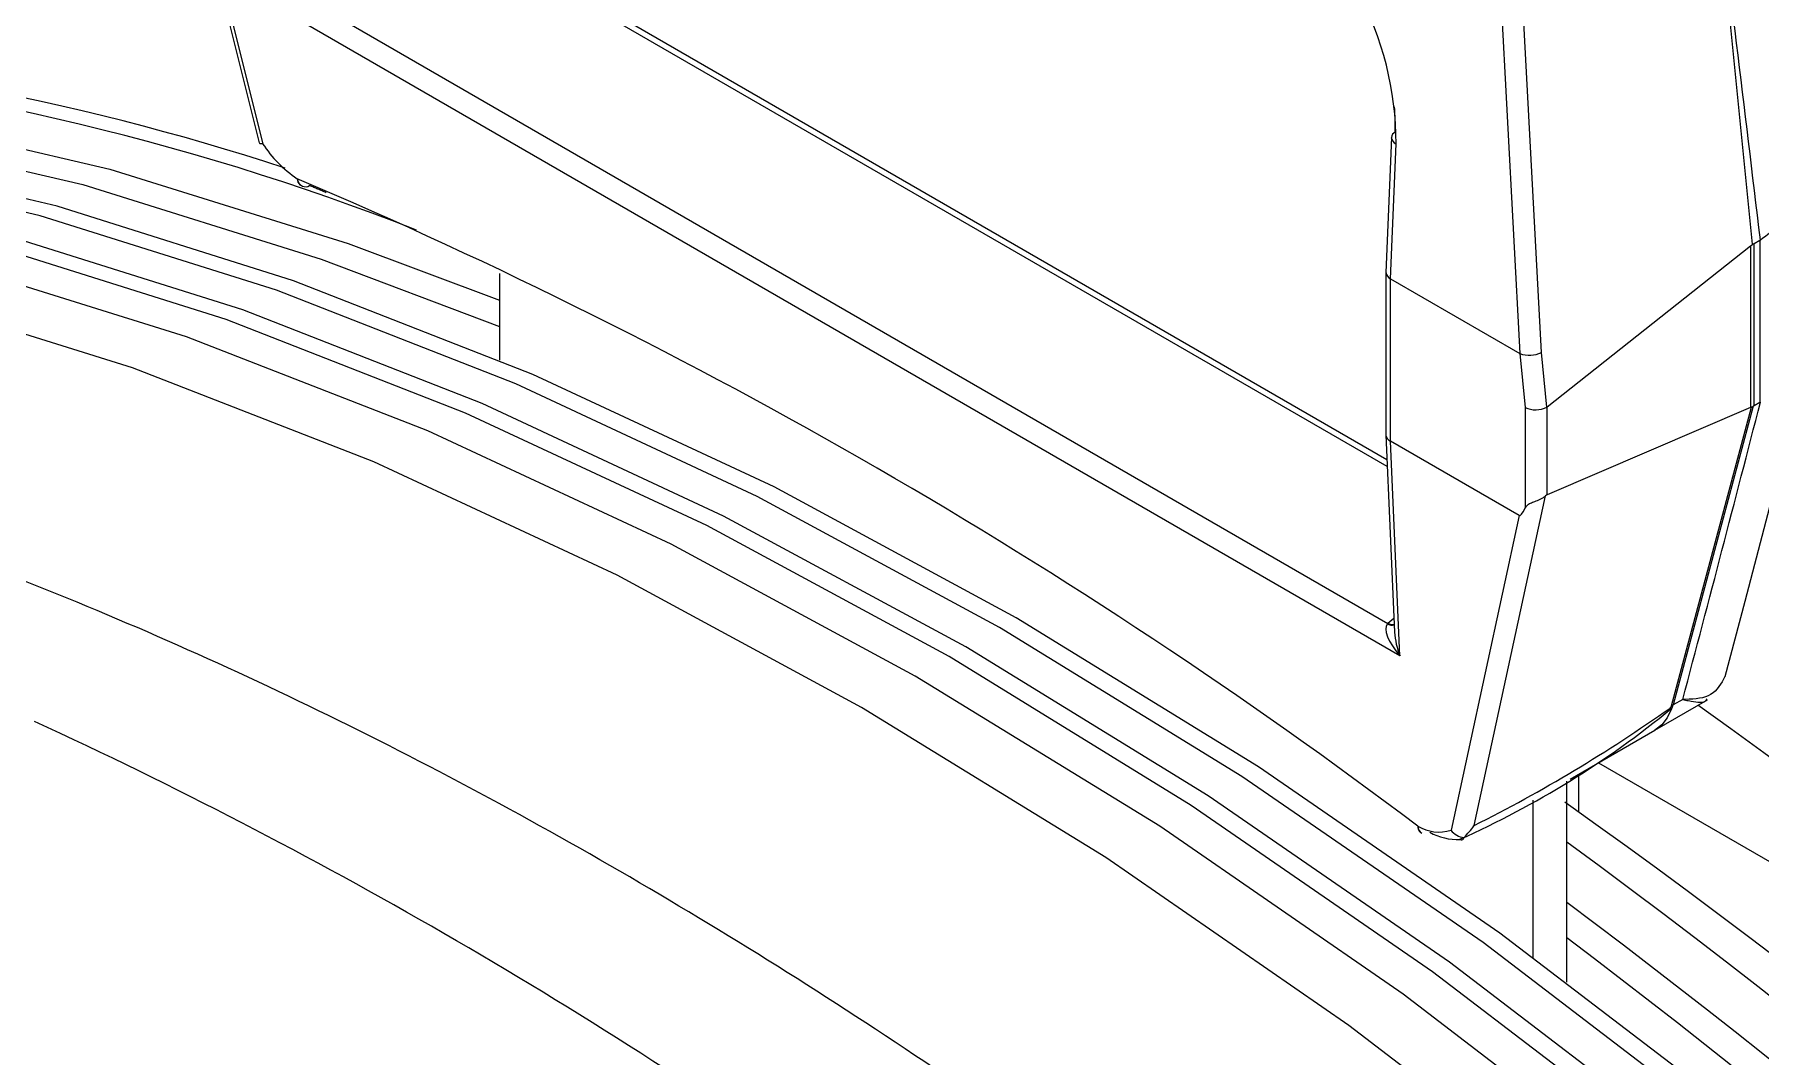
# Model space of a CAD drawing. Extents: x 8 to 113, y 2 to 87.
# Drawn here: x 77.935 to 79.021, y 70.479 to 71.122 of the extents above; entities that cross this region are included whole.
import ezdxf

# ---------------------------------------------------------------- set-up
doc = ezdxf.new("R2010")
doc.units = 0
doc.header["$MEASUREMENT"] = 0
doc.layers.add('OBJECT', color=7, linetype='CONTINUOUS')

msp = doc.modelspace()

# ---------------------------------------------------------------- linework, layer by layer
at = {"layer": 'OBJECT', "linetype": 'Continuous', "lineweight": 15}
for p, q in [((78.0071, 71.3301), (78.0761, 71.054)), ((78.0133, 71.3136), (78.0784, 71.0534)), ((78.85, 71.2841), (78.8694, 70.9215)), ((78.8831, 70.9221), (78.8637, 71.2845)), ((78.9906, 71.2402), (79.0157, 70.9902)), ((78.786, 70.8504), (78.2137, 71.1807)), ((78.7858, 70.8546), (78.2194, 71.1816)), ((78.794, 70.7314), (78.1014, 71.1312)), ((78.1219, 71.1354), (78.7864, 70.7518)), ((78.7886, 71.0574), (78.7851, 70.9725)), ((78.7881, 70.9684), (78.7915, 71.0534)), ((78.8867, 70.888), (79.0146, 70.9892)), ((79.0146, 70.9892), (79.0146, 70.8875)), ((79.0168, 70.9907), (79.0205, 70.9928)), ((79.0168, 70.8887), (79.0168, 70.9907)), ((79.0205, 70.9928), (79.0208, 70.993)), ((79.0205, 70.9928), (79.0205, 70.8908)), ((78.2273, 70.9719), (78.2273, 70.9173)), ((78.7851, 70.9724), (78.7851, 70.8705)), ((78.7881, 70.9684), (78.8694, 70.9215)), ((78.7881, 70.8663), (78.7881, 70.9684)), ((78.8694, 70.9215), (78.8694, 70.9215)), ((78.8694, 70.9215), (78.8728, 70.8875)), ((78.8865, 70.8878), (78.8831, 70.9221)), ((78.8728, 70.8875), (78.8728, 70.8242)), ((78.8865, 70.8878), (78.8867, 70.888)), ((78.8867, 70.8327), (78.8867, 70.888)), ((79.0146, 70.8875), (78.8867, 70.8327)), ((78.9648, 70.6999), (79.0151, 70.8878)), ((79.0163, 70.8883), (78.9659, 70.7006)), ((79.0151, 70.8878), (79.0146, 70.8875)), ((79.0168, 70.8887), (79.0163, 70.8883)), ((79.0205, 70.8908), (79.0168, 70.8887)), ((79.0208, 70.891), (79.0205, 70.8908)), ((78.7851, 70.8704), (78.7906, 70.7463)), ((78.869, 70.8196), (78.7881, 70.8663)), ((78.7881, 70.8663), (78.7881, 70.8663)), ((78.794, 70.7314), (78.7881, 70.8663)), ((78.8406, 70.6247), (78.8856, 70.832)), ((78.869, 70.8196), (78.8261, 70.6218)), ((78.7902, 70.7549), (78.7864, 70.7518)), ((78.9544, 70.6846), (78.9875, 70.7037)), ((78.9719, 70.704), (78.9659, 70.7006)), ((78.901, 70.6538), (78.9544, 70.6846)), ((78.919, 70.6642), (79.1439, 70.5343)), ((78.899, 70.5261), (78.899, 70.6526)), ((78.9063, 70.6569), (78.9063, 70.6336)), ((78.8778, 70.5418), (78.8778, 70.6407))]:
    msp.add_line(p, q, dxfattribs=at)
at = {"layer": 'OBJECT', "linetype": 'Continuous', "lineweight": 15, "flags": 128}
for points in [[(77.2826, 71.0816), (77.4139, 71.0983), (77.5501, 71.1023), (77.6906, 71.0934), (77.8348, 71.0718), (77.9822, 71.0375), (78.1321, 70.9907), (78.2273, 70.955)], [(77.2656, 71.0718), (77.3969, 71.0885), (77.5331, 71.0925), (77.6736, 71.0836), (77.8178, 71.062), (77.9652, 71.0277), (78.1151, 70.9809), (78.2273, 70.9384)], [(79.8405, 69.556), (79.7099, 69.7224), (79.5746, 69.8818), (79.435, 70.0334), (79.2918, 70.1768), (79.1456, 70.3112), (78.9969, 70.4361), (78.8463, 70.5511), (78.6945, 70.6556), (78.542, 70.7492), (78.3896, 70.8316), (78.2377, 70.9024), (78.0871, 70.9613), (77.9384, 71.008), (77.7922, 71.0425), (77.649, 71.0645), (77.5094, 71.074), (77.3741, 71.0709), (77.2435, 71.0552)], [(79.851, 69.5621), (79.7205, 69.7285), (79.5851, 69.8879), (79.4456, 70.0395), (79.3024, 70.1828), (79.1561, 70.3172), (79.0074, 70.4422), (78.8568, 70.5571), (78.705, 70.6616), (78.5525, 70.7553), (78.4001, 70.8377), (78.2483, 70.9084), (78.0977, 70.9673), (77.949, 71.0141), (77.8027, 71.0486), (77.6595, 71.0706), (77.52, 71.0801), (77.3846, 71.0769), (77.2541, 71.0613)], [(79.8193, 69.5437), (79.6887, 69.7102), (79.5534, 69.8695), (79.4138, 70.0212), (79.2706, 70.1645), (79.1244, 70.2989), (78.9756, 70.4239), (78.8251, 70.5388), (78.6732, 70.6433), (78.5208, 70.737), (78.3683, 70.8193), (78.2165, 70.8901), (78.0659, 70.949), (77.9172, 70.9958), (77.771, 71.0303), (77.6278, 71.0523), (77.4882, 71.0617), (77.3529, 71.0586), (77.2223, 71.0429)], [(79.8087, 69.5377), (79.6782, 69.7041), (79.5428, 69.8635), (79.4033, 70.0151), (79.2601, 70.1584), (79.1138, 70.2928), (78.9651, 70.4178), (78.8145, 70.5327), (78.6627, 70.6372), (78.5103, 70.7309), (78.3578, 70.8133), (78.206, 70.884), (78.0554, 70.9429), (77.9067, 70.9897), (77.7604, 71.0242), (77.6172, 71.0462), (77.4777, 71.0557), (77.3423, 71.0525), (77.2118, 71.0368)], [(79.7972, 69.5125), (79.6659, 69.6809), (79.5297, 69.842), (79.3892, 69.9954), (79.245, 70.1403), (79.0976, 70.2762), (78.9477, 70.4025), (78.7959, 70.5186), (78.6428, 70.6242), (78.489, 70.7186), (78.3353, 70.8016), (78.1822, 70.8729), (78.0304, 70.932), (77.8805, 70.9788), (77.7331, 71.0131), (77.5889, 71.0347), (77.4484, 71.0436), (77.3122, 71.0396), (77.1809, 71.0229)], [(79.7633, 69.493), (79.632, 69.6613), (79.4958, 69.8224), (79.3553, 69.9758), (79.211, 70.1207), (79.0636, 70.2566), (78.9137, 70.3829), (78.7619, 70.499), (78.6088, 70.6046), (78.4551, 70.699), (78.3014, 70.7821), (78.1483, 70.8533), (77.9965, 70.9124), (77.8466, 70.9592), (77.6992, 70.9935), (77.5549, 71.0151), (77.4144, 71.024), (77.2782, 71.02), (77.147, 71.0033)], [(78.9986, 70.7184), (79.0112, 70.7657), (79.0554, 70.935)], [(78.9648, 70.6981), (78.9622, 70.6925), (78.9587, 70.688), (78.9544, 70.6846), (78.9544, 70.6846)]]:
    msp.add_lwpolyline(points, dxfattribs=at)
at = {"layer": 'OBJECT', "linetype": 'Continuous', "lineweight": 15}
for centre, radius, start, end in [((78.5931, 71.0542), 0.1984, 359.7556, 57.0723), ((77.6039, 69.552), 1.5643, 71.802, 102.7908), ((77.5887, 69.502), 1.6079, 68.6106, 102.3673), ((78.7928, 71.0569), 0.00424, 116.3426, 173.2668), ((78.1431, 71.0958), 0.0774, 213.177, 236.2395), ((78.7932, 71.0577), 0.00467, 183.4998, 248.2641), ((76.7876, 67.9436), 3.3552, 53.0337, 66.9717), ((78.1045, 71.031), 0.00438, 174.212, 232.5201), ((78.106, 71.032), 0.00587, 185.2575, 243.6898), ((78.1072, 71.036), 0.01, 237.5368, 247.562), ((78.1052, 71.0317), 0.00531, 249.5844, 299.6882), ((78.7899, 70.9728), 0.00473, 182.9287, 247.6717), ((78.8755, 70.9383), 0.0179, 250.0951, 295.0099), ((78.8793, 70.9025), 0.0164, 246.3512, 296.0689), ((78.79, 70.8708), 0.00491, 183.9536, 246.3354), ((78.8886, 70.8286), 0.00455, 114.5323, 130.8206), ((78.7941, 70.7436), 0.0113, 133.3869, 135.6221), ((78.7891, 70.7569), 0.00619, 240.2738, 281.9212), ((78.7896, 70.7578), 0.00673, 241.8543, 277.2394), ((78.8371, 70.7491), 0.0466, 183.4112, 202.3267), ((78.5925, 71.152), 0.5869, 294.0529, 309.3575), ((78.4117, 71.4804), 0.9572, 296.6217, 305.2356), ((78.9611, 70.7013), 0.00391, 315.4716, 339.5726), ((78.9739, 70.7166), 0.0206, 240.9802, 243.5791), ((78.9541, 70.7211), 0.0237, 296.8434, 299.9826), ((78.9579, 70.703), 0.00846, 324.6392, 343.0446), ((76.2243, 66.8296), 4.7523, 34.8508, 54.5369), ((76.6129, 67.8208), 3.1592, 54.7402, 65.2652), ((76.2212, 66.8614), 4.63, 35.6754, 54.6838), ((78.8089, 70.6236), 0.00372, 167.8023, 227.3884), ((78.8185, 70.6456), 0.025, 238.0495, 287.7145), ((78.8105, 70.6244), 0.00521, 180.7071, 238.165), ((78.8123, 70.6289), 0.01, 233.5361, 242.6131), ((78.8301, 70.6511), 0.0352, 240.4234, 272.7582), ((78.8357, 70.6294), 0.0123, 218.4978, 263.5839), ((76.0576, 66.7196), 4.8209, 34.8332, 53.8858), ((75.9952, 66.6875), 4.8533, 36.4543, 53.2505), ((75.9698, 66.6706), 4.8643, 36.463, 52.9736)]:
    msp.add_arc(centre, radius, start, end, dxfattribs=at)
for centre, major_axis, ratio, start_param, end_param in [((77.9062, 66.6656), (-1.5893, 16.547), 0.094708, 4.96788, 4.983392), ((78.7027, 71.1115), (-0.0574, 0.1112), 0.603746, 3.959299, 4.106767), ((78.932, 71.8383), (-0.0762, 0.8519), 0.108827, 3.212847, 3.225936), ((78.932, 71.8377), (-0.0807, 0.8484), 0.104683, 3.176312, 3.189403), ((77.4895, 69.7931), (1.7697, 5.6286), 0.198355, 4.936908, 4.970599), ((78.9035, 70.9504), (0.0344, 0.1308), 0.060229, 3.125134, 3.425803), ((78.8011, 70.7359), (-0.0149, 0.0157), 0.380974, 0.013228, 1.496887)]:
    msp.add_ellipse(centre, major_axis=major_axis, ratio=ratio, start_param=start_param, end_param=end_param, dxfattribs=at)
for points, knots in [([(78.0784, 71.0534), (78.0783, 71.0534), (78.078, 71.0534), (78.0771, 71.0533), (78.0762, 71.0535), (78.0762, 71.0539), (78.0763, 71.054)], [0, 0, 0, 0, 0.024856, 0.292648, 0.805236, 1, 1, 1, 1]), ([(79.0208, 70.993), (79.0292, 70.9993), (79.046, 71.0118), (79.0566, 71.0312), (79.0544, 71.0428), (79.0537, 71.0467)], [0, 0, 0, 0, 0.396021, 0.792037, 1, 1, 1, 1]), ([(79.4492, 69.5919), (79.391, 69.6605), (79.2743, 69.7983), (79.0888, 69.99), (78.896, 70.1695), (78.6991, 70.3317), (78.5009, 70.4752), (78.3017, 70.6), (78.1002, 70.7067), (77.9005, 70.7925), (77.7055, 70.8568), (77.5162, 70.8995), (77.33, 70.9229), (77.211, 70.9199), (77.1512, 70.9185)], [0, 0, 0, 0, 0.082062, 0.164694, 0.249123, 0.334172, 0.416234, 0.498866, 0.583295, 0.668345, 0.750383, 0.832421, 0.915613, 1, 1, 1, 1]), ([(78.8728, 70.8242), (78.8733, 70.8251), (78.8743, 70.8267), (78.8773, 70.828), (78.8806, 70.8291), (78.8835, 70.8304), (78.8851, 70.8316), (78.8856, 70.832)], [0, 0, 0, 0, 0.281503, 0.477149, 0.672463, 0.878462, 1, 1, 1, 1]), ([(78.9985, 70.7184), (78.9961, 70.714), (78.9916, 70.7055), (78.9796, 70.704), (78.9726, 70.704), (78.972, 70.704), (78.9719, 70.704)], [0, 0, 0, 0, 0.499315, 0.95698, 0.994827, 1, 1, 1, 1]), ([(78.9719, 70.704), (78.972, 70.704), (78.9726, 70.7039), (78.9744, 70.7034), (78.98, 70.7024), (78.9856, 70.7014), (78.987, 70.704), (78.9872, 70.7044)], [0, 0, 0, 0, 0.008531, 0.081505, 0.262214, 0.88918, 1, 1, 1, 1]), ([(78.8318, 70.616), (78.8318, 70.616), (78.8327, 70.6156), (78.8337, 70.6157), (78.8342, 70.6169), (78.8343, 70.6172)], [0, 0, 0, 0, 0.021182, 0.71712, 1, 1, 1, 1]), ([(78.8343, 70.6172), (78.8365, 70.6195), (78.8388, 70.6218), (78.8406, 70.6246), (78.8406, 70.6247)], [0, 0, 0, 0, 0.980027, 1, 1, 1, 1])]:
    msp.add_open_spline(points, degree=3, knots=knots, dxfattribs=at)
for points in [[(78.1184, 71.0226), (78.1079, 71.0271)], [(79.0151, 70.8878), (79.0163, 70.8883)]]:
    msp.add_open_spline(points, degree=1, dxfattribs=at)

doc.saveas('drawing.dxf')
